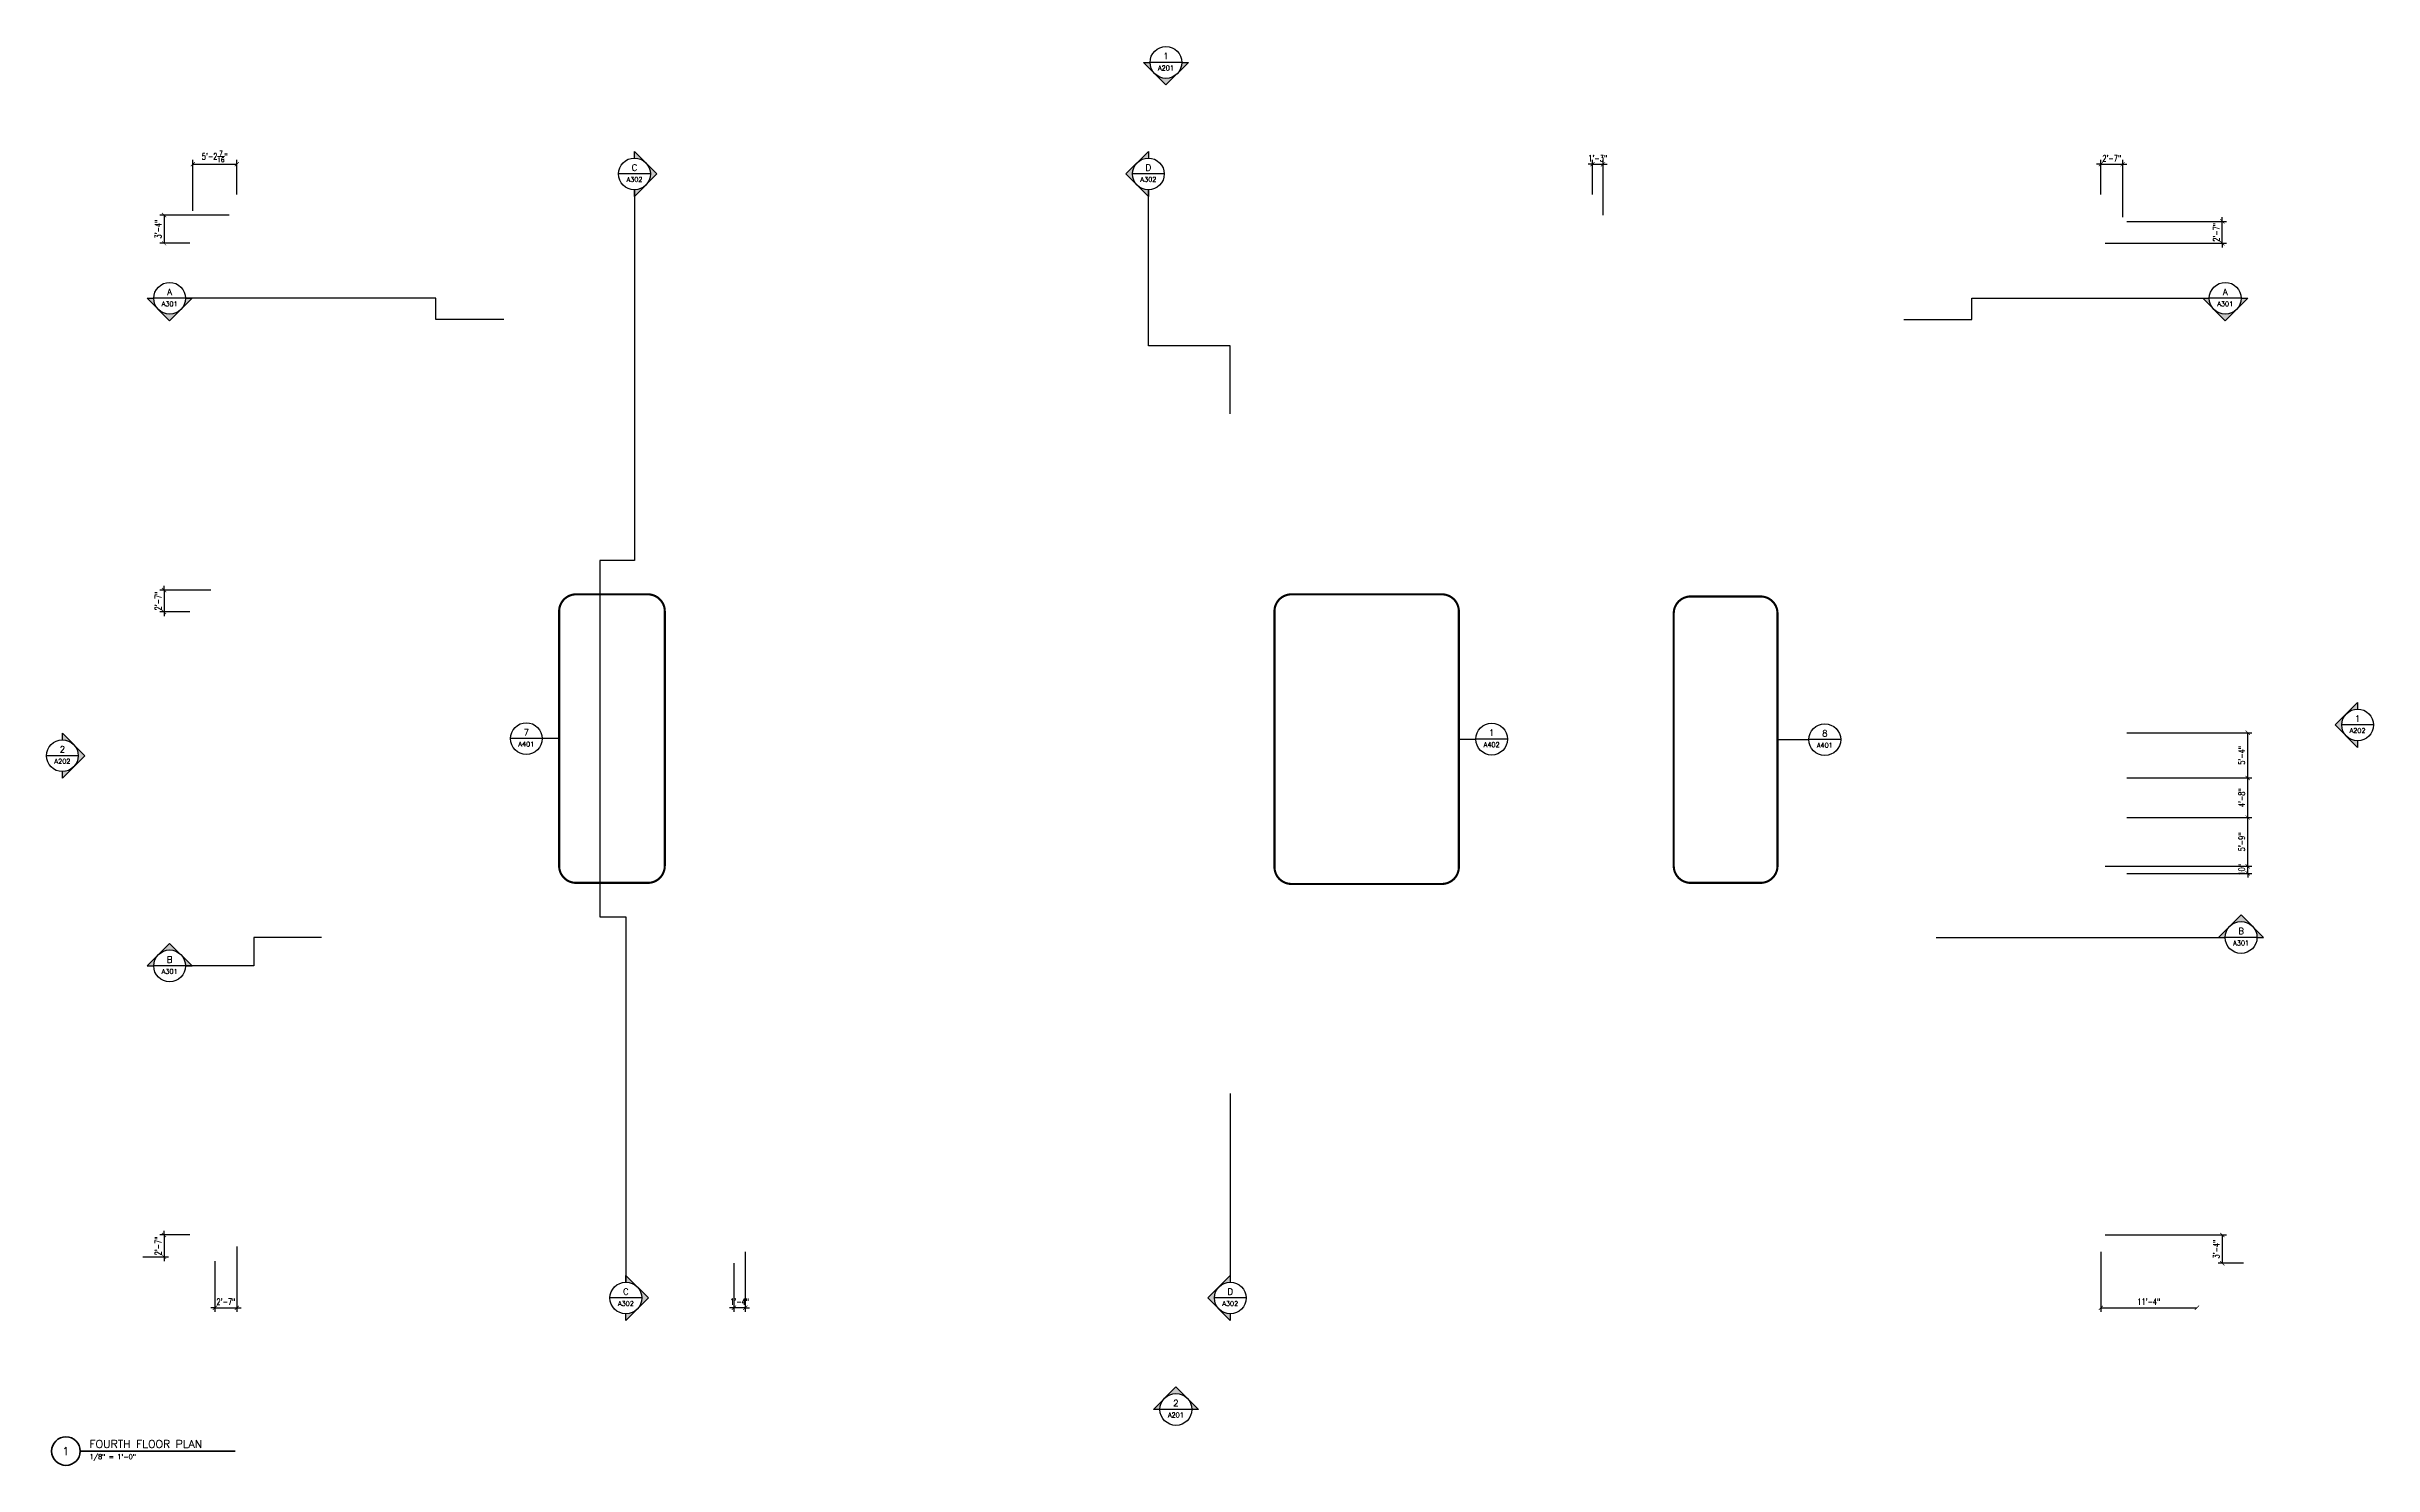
# Model space of a CAD drawing. Header units: inches. Extents: x -390 to 2906, y -206 to 1802.
import ezdxf
from ezdxf.enums import TextEntityAlignment as Align

# ---------------------------------------------------------------- set-up
doc = ezdxf.new("R2010")
doc.units = ezdxf.units.IN
doc.header["$LTSCALE"] = 0.5
doc.header["$MEASUREMENT"] = 0
doc.linetypes.add('DASHED2', pattern=[0.375, 0.25, -0.125])
doc.layers.get('0').update_dxf_attribs({"lineweight": 18})
doc.layers.get('Defpoints').update_dxf_attribs({"color": 140, "lineweight": 18})
for name, color, linetype, lineweight in [('A-Anno-Dims', 211, 'Continuous', 18), ('A-Detl-Iden', 151, 'Continuous', 25), ('A-Elev-Iden', 151, 'Continuous', 25), ('A-Sect-Iden', 191, 'Continuous', 25), ('G-Anno-Ttlb', 213, 'Continuous', 50)]:
    doc.layers.add(name, color=color, linetype=linetype, lineweight=lineweight)
doc.styles.add('Arch-Dim', font='romans.shx', dxfattribs={"width": 0.75})
doc.styles.add('RomanS', font='romans.shx')
doc.dimstyles.new('Aec-Arch-I-96', dxfattribs={"dimscale": 96, "dimtxt": 0.09375, "dimasz": 0.0625, "dimexe": 0.0625, "dimexo": 0.0625, "dimgap": 0.03125, "dimtad": 1, "dimdec": 4, "dimzin": 3, "dimdsep": 46, "dimlunit": 4, "dimtxsty": 'Arch-Dim', "dimblk": 'ARCHTICK', "dimcen": 0.09375, "dimazin": 2, "dimtfac": 0.75, "dimtdec": 4, "dimtix": 1, "dimtmove": 2, "dimatfit": 2, "dimfxl": 1, "dimtolj": 1, "dimtzin": 0, "dimarcsym": 0})

# ---------------------------------------------------------------- blocks, each defined once
blk = doc.blocks.new('_ArchTick')
at = {"color": 0, "linetype": 'ByBlock', "const_width": 0.15}
blk.add_lwpolyline([(-0.5, -0.5), (0.5, 0.5)], dxfattribs=at)
blk = doc.blocks.new('Anno_Detail_A2')
at = {"color": 0, "linetype": 'ByBlock', "lineweight": -2}
blk.add_line((2.5, 0), (-2.5, 0), dxfattribs=at)
blk.add_circle((0, 0), 2.5, dxfattribs=at)
at = {"color": 0, "linetype": 'ByBlock', "lineweight": -2, "style": 'RomanS'}
blk.add_attdef('NUMBER', text='', height=1, dxfattribs=at).set_placement((0, 0.5), align=Align.CENTER)
blk.add_attdef('SHEET', text='', height=0.75, dxfattribs=at).set_placement((0, -0.5), align=Align.TOP_CENTER)
blk = doc.blocks.new('*D21')
at = {"layer": 'A-Anno-Dims', "color": 0, "lineweight": -2, "transparency": 16777216}
for p, q in [((-186.5, 120), (-229, 120)), ((-223, 120), (-223, 126)), ((-223, 120), (-223, 89)), ((-253, 89), (-217, 89)), ((-223, 89), (-223, 83))]:
    blk.add_line(p, q, dxfattribs=at)
at = {"layer": 'Defpoints', "color": 0, "transparency": 16777216}
for p in [(-180.5, 120, -512), (-259, 89), (-223, 89)]:
    blk.add_point(p, dxfattribs=at)
at = {"layer": 'A-Anno-Dims', "color": 0, "lineweight": -2, "transparency": 16777216, "xscale": 6, "yscale": 6, "zscale": 6}
for p, rotation in [((-223, 120), 270), ((-223, 89), 90)]:
    blk.add_blockref('_ArchTick', p, dxfattribs=dict(at, rotation=rotation))
at = {"layer": 'A-Anno-Dims', "color": 0, "transparency": 16777216, "insert": (-231.4, 104.5), "char_height": 9, "attachment_point": 5, "rotation": 90, "style": 'Arch-Dim'}
blk.add_mtext('\\A1;2\'-7"', dxfattribs=at)
blk = doc.blocks.new('*D22')
at = {"layer": 'A-Anno-Dims', "color": 0, "lineweight": -2, "transparency": 16777216}
for p, q in [((-157, 1033), (-229, 1033)), ((-223, 1033), (-223, 1039)), ((-223, 1033), (-223, 1002)), ((-186.5, 1002), (-229, 1002)), ((-223, 1002), (-223, 996))]:
    blk.add_line(p, q, dxfattribs=at)
at = {"layer": 'Defpoints', "color": 0, "transparency": 16777216}
for p in [(-151, 1033), (-223, 1002), (-180.5, 1002, -512)]:
    blk.add_point(p, dxfattribs=at)
at = {"layer": 'A-Anno-Dims', "color": 0, "lineweight": -2, "transparency": 16777216, "xscale": 6, "yscale": 6, "zscale": 6}
for p, rotation in [((-223, 1033), 270), ((-223, 1002), 90)]:
    blk.add_blockref('_ArchTick', p, dxfattribs=dict(at, rotation=rotation))
at = {"layer": 'A-Anno-Dims', "color": 0, "transparency": 16777216, "insert": (-231.4, 1017.5), "char_height": 9, "attachment_point": 5, "rotation": 90, "style": 'Arch-Dim'}
blk.add_mtext('\\A1;2\'-7"', dxfattribs=at)
blk = doc.blocks.new('*D23')
at = {"layer": 'A-Anno-Dims', "color": 0, "lineweight": -2, "transparency": 16777216}
for p, q in [((-131, 1564), (-229, 1564)), ((-223, 1564), (-223, 1524)), ((-186.5, 1524), (-229, 1524))]:
    blk.add_line(p, q, dxfattribs=at)
at = {"layer": 'Defpoints', "color": 0, "transparency": 16777216}
for p in [(-125, 1564, -512), (-223, 1524), (-180.5, 1524, -512)]:
    blk.add_point(p, dxfattribs=at)
at = {"layer": 'A-Anno-Dims', "color": 0, "lineweight": -2, "transparency": 16777216, "xscale": 6, "yscale": 6, "zscale": 6}
for p, rotation in [((-223, 1564), 90), ((-223, 1524), 270)]:
    blk.add_blockref('_ArchTick', p, dxfattribs=dict(at, rotation=rotation))
at = {"layer": 'A-Anno-Dims', "color": 0, "transparency": 16777216, "insert": (-231.4, 1544), "char_height": 9, "attachment_point": 5, "rotation": 90, "style": 'Arch-Dim'}
blk.add_mtext('\\A1;3\'-4"', dxfattribs=at)
blk = doc.blocks.new('*D24')
at = {"layer": 'A-Anno-Dims', "color": 0, "lineweight": -2, "transparency": 16777216}
for p, q in [((-182.4, 1570), (-182.4, 1642)), ((-182.4, 1636), (-120, 1636)), ((-120, 1593), (-120, 1642))]:
    blk.add_line(p, q, dxfattribs=at)
at = {"layer": 'Defpoints', "color": 0, "transparency": 16777216}
for p in [(-120, 1636), (-120, 1587, -512), (-182.4, 1564, -512)]:
    blk.add_point(p, dxfattribs=at)
at = {"layer": 'A-Anno-Dims', "color": 0, "lineweight": -2, "transparency": 16777216, "xscale": 6, "yscale": 6, "zscale": 6, "rotation": 180}
blk.add_blockref('_ArchTick', (-182.4, 1636), dxfattribs=at)
at = {"layer": 'A-Anno-Dims', "color": 0, "lineweight": -2, "transparency": 16777216, "xscale": 6, "yscale": 6, "zscale": 6}
blk.add_blockref('_ArchTick', (-120, 1636), dxfattribs=at)
at = {"layer": 'A-Anno-Dims', "color": 0, "transparency": 16777216, "insert": (-151.2, 1646.9), "char_height": 9, "attachment_point": 5, "style": 'Arch-Dim'}
blk.add_mtext('\\A1;5\'-2{\\H0.750000x;\\S7/16;}"', dxfattribs=at)
blk = doc.blocks.new('*D25')
at = {"layer": 'A-Anno-Dims', "color": 0, "lineweight": -2, "transparency": 16777216}
for p, q in [((1800, 1636), (1794, 1636)), ((1800, 1593), (1800, 1642)), ((1800, 1636), (1815, 1636)), ((1815, 1564), (1815, 1642)), ((1815, 1636), (1821, 1636))]:
    blk.add_line(p, q, dxfattribs=at)
at = {"layer": 'Defpoints', "color": 0, "transparency": 16777216}
for p in [(1815, 1636), (1800, 1587, -512), (1815, 1558)]:
    blk.add_point(p, dxfattribs=at)
at = {"layer": 'A-Anno-Dims', "color": 0, "lineweight": -2, "transparency": 16777216, "xscale": 6, "yscale": 6, "zscale": 6}
blk.add_blockref('_ArchTick', (1800, 1636), dxfattribs=at)
at = {"layer": 'A-Anno-Dims', "color": 0, "lineweight": -2, "transparency": 16777216, "xscale": 6, "yscale": 6, "zscale": 6, "rotation": 180}
blk.add_blockref('_ArchTick', (1815, 1636), dxfattribs=at)
at = {"layer": 'A-Anno-Dims', "color": 0, "transparency": 16777216, "insert": (1807.5, 1644.4), "char_height": 9, "attachment_point": 5, "style": 'Arch-Dim'}
blk.add_mtext('\\A1;1\'-3"', dxfattribs=at)
blk = doc.blocks.new('*D26')
at = {"layer": 'A-Anno-Dims', "color": 0, "lineweight": -2, "transparency": 16777216}
for p, q in [((2520, 1636), (2514, 1636)), ((2520, 1593), (2520, 1642)), ((2520, 1636), (2551, 1636)), ((2551, 1561), (2551, 1642)), ((2551, 1636), (2557, 1636))]:
    blk.add_line(p, q, dxfattribs=at)
at = {"layer": 'Defpoints', "color": 0, "transparency": 16777216}
for p in [(2551, 1636), (2520, 1587, -512), (2551, 1555)]:
    blk.add_point(p, dxfattribs=at)
at = {"layer": 'A-Anno-Dims', "color": 0, "lineweight": -2, "transparency": 16777216, "xscale": 6, "yscale": 6, "zscale": 6}
blk.add_blockref('_ArchTick', (2520, 1636), dxfattribs=at)
at = {"layer": 'A-Anno-Dims', "color": 0, "lineweight": -2, "transparency": 16777216, "xscale": 6, "yscale": 6, "zscale": 6, "rotation": 180}
blk.add_blockref('_ArchTick', (2551, 1636), dxfattribs=at)
at = {"layer": 'A-Anno-Dims', "color": 0, "transparency": 16777216, "insert": (2535.5, 1644.4), "char_height": 9, "attachment_point": 5, "style": 'Arch-Dim'}
blk.add_mtext('\\A1;2\'-7"', dxfattribs=at)
blk = doc.blocks.new('*D27')
at = {"layer": 'A-Anno-Dims', "color": 0, "lineweight": -2, "transparency": 16777216}
for p, q in [((2557, 1555), (2698, 1555)), ((2692, 1555), (2692, 1561)), ((2692, 1524), (2692, 1555)), ((2526, 1524), (2698, 1524)), ((2692, 1524), (2692, 1518))]:
    blk.add_line(p, q, dxfattribs=at)
at = {"layer": 'Defpoints', "color": 0, "transparency": 16777216}
for p in [(2551, 1555), (2692, 1555), (2520, 1524, -512)]:
    blk.add_point(p, dxfattribs=at)
at = {"layer": 'A-Anno-Dims', "color": 0, "lineweight": -2, "transparency": 16777216, "xscale": 6, "yscale": 6, "zscale": 6}
for p, rotation in [((2692, 1555), 270), ((2692, 1524), 90)]:
    blk.add_blockref('_ArchTick', p, dxfattribs=dict(at, rotation=rotation))
at = {"layer": 'A-Anno-Dims', "color": 0, "transparency": 16777216, "insert": (2683.6, 1539.5), "char_height": 9, "attachment_point": 5, "rotation": 90, "style": 'Arch-Dim'}
blk.add_mtext('\\A1;2\'-7"', dxfattribs=at)
blk = doc.blocks.new('*D28')
at = {"layer": 'A-Anno-Dims', "color": 0, "lineweight": -2, "transparency": 16777216}
for p, q in [((2526, 642), (2734, 642)), ((2557, 632), (2734, 632)), ((2728, 642), (2728, 648)), ((2728, 632), (2728, 642)), ((2728, 632), (2728, 626))]:
    blk.add_line(p, q, dxfattribs=at)
at = {"layer": 'Defpoints', "color": 0, "transparency": 16777216}
for p in [(2520, 642, -512), (2551, 632), (2728, 642)]:
    blk.add_point(p, dxfattribs=at)
at = {"layer": 'A-Anno-Dims', "color": 0, "lineweight": -2, "transparency": 16777216, "xscale": 6, "yscale": 6, "zscale": 6}
for p, rotation in [((2728, 642), 270), ((2728, 632), 90)]:
    blk.add_blockref('_ArchTick', p, dxfattribs=dict(at, rotation=rotation))
at = {"layer": 'A-Anno-Dims', "color": 0, "transparency": 16777216, "insert": (2719.6, 637), "char_height": 9, "attachment_point": 5, "rotation": 90, "style": 'Arch-Dim'}
blk.add_mtext('\\A1;10"', dxfattribs=at)
blk = doc.blocks.new('*D29')
at = {"layer": 'A-Anno-Dims', "color": 0, "lineweight": -2, "transparency": 16777216}
for p, q in [((2557, 711), (2734, 711)), ((2728, 642), (2728, 711)), ((2526, 642), (2734, 642))]:
    blk.add_line(p, q, dxfattribs=at)
at = {"layer": 'Defpoints', "color": 0, "transparency": 16777216}
for p in [(2551, 711), (2728, 711), (2520, 642, -512)]:
    blk.add_point(p, dxfattribs=at)
at = {"layer": 'A-Anno-Dims', "color": 0, "lineweight": -2, "transparency": 16777216, "xscale": 6, "yscale": 6, "zscale": 6}
for p, rotation in [((2728, 711), 90), ((2728, 642), 270)]:
    blk.add_blockref('_ArchTick', p, dxfattribs=dict(at, rotation=rotation))
at = {"layer": 'A-Anno-Dims', "color": 0, "transparency": 16777216, "insert": (2719.6, 676.5), "char_height": 9, "attachment_point": 5, "rotation": 90, "style": 'Arch-Dim'}
blk.add_mtext('\\A1;5\'-9"', dxfattribs=at)
blk = doc.blocks.new('*D30')
at = {"layer": 'A-Anno-Dims', "color": 0, "lineweight": -2, "transparency": 16777216}
for p, q in [((2557, 767), (2734, 767)), ((2728, 711), (2728, 767)), ((2557, 711), (2734, 711))]:
    blk.add_line(p, q, dxfattribs=at)
at = {"layer": 'Defpoints', "color": 0, "transparency": 16777216}
for p in [(2551, 767), (2728, 767), (2551, 711)]:
    blk.add_point(p, dxfattribs=at)
at = {"layer": 'A-Anno-Dims', "color": 0, "lineweight": -2, "transparency": 16777216, "xscale": 6, "yscale": 6, "zscale": 6}
for p, rotation in [((2728, 767), 90), ((2728, 711), 270)]:
    blk.add_blockref('_ArchTick', p, dxfattribs=dict(at, rotation=rotation))
at = {"layer": 'A-Anno-Dims', "color": 0, "transparency": 16777216, "insert": (2719.6, 739), "char_height": 9, "attachment_point": 5, "rotation": 90, "style": 'Arch-Dim'}
blk.add_mtext('\\A1;4\'-8"', dxfattribs=at)
blk = doc.blocks.new('*D31')
at = {"layer": 'A-Anno-Dims', "color": 0, "lineweight": -2, "transparency": 16777216}
for p, q in [((2557, 831), (2734, 831)), ((2728, 767), (2728, 831)), ((2557, 767), (2734, 767))]:
    blk.add_line(p, q, dxfattribs=at)
at = {"layer": 'Defpoints', "color": 0, "transparency": 16777216}
for p in [(2551, 831), (2728, 831), (2551, 767)]:
    blk.add_point(p, dxfattribs=at)
at = {"layer": 'A-Anno-Dims', "color": 0, "lineweight": -2, "transparency": 16777216, "xscale": 6, "yscale": 6, "zscale": 6}
for p, rotation in [((2728, 831), 90), ((2728, 767), 270)]:
    blk.add_blockref('_ArchTick', p, dxfattribs=dict(at, rotation=rotation))
at = {"layer": 'A-Anno-Dims', "color": 0, "transparency": 16777216, "insert": (2719.6, 799), "char_height": 9, "attachment_point": 5, "rotation": 90, "style": 'Arch-Dim'}
blk.add_mtext('\\A1;5\'-4"', dxfattribs=at)
blk = doc.blocks.new('*D32')
at = {"layer": 'A-Anno-Dims', "color": 0, "lineweight": -2, "transparency": 16777216}
for p, q in [((2526, 120), (2698, 120)), ((2692, 120), (2692, 80)), ((2722, 80), (2686, 80))]:
    blk.add_line(p, q, dxfattribs=at)
at = {"layer": 'Defpoints', "color": 0, "transparency": 16777216}
for p in [(2520, 120, -512), (2692, 80), (2728, 80)]:
    blk.add_point(p, dxfattribs=at)
at = {"layer": 'A-Anno-Dims', "color": 0, "lineweight": -2, "transparency": 16777216, "xscale": 6, "yscale": 6, "zscale": 6}
for p, rotation in [((2692, 120), 90), ((2692, 80), 270)]:
    blk.add_blockref('_ArchTick', p, dxfattribs=dict(at, rotation=rotation))
at = {"layer": 'A-Anno-Dims', "color": 0, "transparency": 16777216, "insert": (2683.6, 100), "char_height": 9, "attachment_point": 5, "rotation": 90, "style": 'Arch-Dim'}
blk.add_mtext('\\A1;3\'-4"', dxfattribs=at)
blk = doc.blocks.new('*D33')
at = {"layer": 'A-Anno-Dims', "color": 0, "lineweight": -2, "transparency": 16777216}
for p, q in [((2520, 96), (2520, 11)), ((2520, 17), (2656, 17))]:
    blk.add_line(p, q, dxfattribs=at)
at = {"layer": 'Defpoints', "color": 0, "transparency": 16777216}
for p in [(2520, 102, -512), (2656, 17), (2656, 17)]:
    blk.add_point(p, dxfattribs=at)
at = {"layer": 'A-Anno-Dims', "color": 0, "lineweight": -2, "transparency": 16777216, "xscale": 6, "yscale": 6, "zscale": 6, "rotation": 180}
blk.add_blockref('_ArchTick', (2520, 17), dxfattribs=at)
at = {"layer": 'A-Anno-Dims', "color": 0, "lineweight": -2, "transparency": 16777216, "xscale": 6, "yscale": 6, "zscale": 6}
blk.add_blockref('_ArchTick', (2656, 17), dxfattribs=at)
at = {"layer": 'A-Anno-Dims', "color": 0, "transparency": 16777216, "insert": (2588, 25.4), "char_height": 9, "attachment_point": 5, "style": 'Arch-Dim'}
blk.add_mtext('\\A1;11\'-4"', dxfattribs=at)
blk = doc.blocks.new('*D34')
at = {"layer": 'A-Anno-Dims', "color": 0, "lineweight": -2, "transparency": 16777216}
for p, q in [((584, 80), (584, 11)), ((600, 96), (600, 11)), ((584, 17), (578, 17)), ((600, 17), (584, 17)), ((600, 17), (606, 17))]:
    blk.add_line(p, q, dxfattribs=at)
at = {"layer": 'Defpoints', "color": 0, "transparency": 16777216}
for p in [(600, 102, -512), (584, 86), (584, 17)]:
    blk.add_point(p, dxfattribs=at)
at = {"layer": 'A-Anno-Dims', "color": 0, "lineweight": -2, "transparency": 16777216, "xscale": 6, "yscale": 6, "zscale": 6}
blk.add_blockref('_ArchTick', (584, 17), dxfattribs=at)
at = {"layer": 'A-Anno-Dims', "color": 0, "lineweight": -2, "transparency": 16777216, "xscale": 6, "yscale": 6, "zscale": 6, "rotation": 180}
blk.add_blockref('_ArchTick', (600, 17), dxfattribs=at)
at = {"layer": 'A-Anno-Dims', "color": 0, "transparency": 16777216, "insert": (592, 25.4), "char_height": 9, "attachment_point": 5, "style": 'Arch-Dim'}
blk.add_mtext('\\A1;1\'-4"', dxfattribs=at)
blk = doc.blocks.new('*D35')
at = {"layer": 'A-Anno-Dims', "color": 0, "lineweight": -2, "transparency": 16777216}
for p, q in [((-120, 103.8), (-120, 11)), ((-151, 83), (-151, 11)), ((-151, 17), (-157, 17)), ((-151, 17), (-120, 17)), ((-120, 17), (-114, 17))]:
    blk.add_line(p, q, dxfattribs=at)
at = {"layer": 'Defpoints', "color": 0, "transparency": 16777216}
for p in [(-120, 109.8), (-151, 89), (-120, 17)]:
    blk.add_point(p, dxfattribs=at)
at = {"layer": 'A-Anno-Dims', "color": 0, "lineweight": -2, "transparency": 16777216, "xscale": 6, "yscale": 6, "zscale": 6}
blk.add_blockref('_ArchTick', (-151, 17), dxfattribs=at)
at = {"layer": 'A-Anno-Dims', "color": 0, "lineweight": -2, "transparency": 16777216, "xscale": 6, "yscale": 6, "zscale": 6, "rotation": 180}
blk.add_blockref('_ArchTick', (-120, 17), dxfattribs=at)
at = {"layer": 'A-Anno-Dims', "color": 0, "transparency": 16777216, "insert": (-135.5, 25.4), "char_height": 9, "attachment_point": 5, "style": 'Arch-Dim'}
blk.add_mtext('\\A1;2\'-7"', dxfattribs=at)
blk = doc.blocks.new('Anno_Section_A2')
at = {"color": 0, "linetype": 'ByBlock', "lineweight": -2}
blk.add_line((2.5, 0), (-2.5, 0), dxfattribs=at)
blk.add_circle((0, 0), 2.5, dxfattribs=at)
at = {"color": 0, "linetype": 'ByBlock', "lineweight": -2, "style": 'RomanS'}
blk.add_attdef('NUMBER', text='', height=1, dxfattribs=at).set_placement((0, 0.5), align=Align.CENTER)
blk.add_attdef('SHEET', text='', height=0.75, dxfattribs=at).set_placement((0, -0.5), align=Align.TOP_CENTER)
blk = doc.blocks.new('Anno_Arrow_A2')
at = {"linetype": 'ByBlock', "lineweight": -2}
h = blk.add_hatch(color=0, dxfattribs=at)
h.paths.add_polyline_path([(-1.77, 1.77), (-3.54, 0), (-2.5, 0, -0.198912)])
h.paths.add_polyline_path([(0, 3.54), (-1.77, 1.77, -0.414214), (1.77, 1.77)])
h.paths.add_polyline_path([(2.37, 1.16), (2.25, 1.1, -0.114349), (2.5, 0), (3.54, 0)])
h.paths.add_polyline_path([(1.77, 1.77, -0.082683), (2.25, 1.1), (2.37, 1.16)])
at = {"color": 0, "linetype": 'ByBlock', "lineweight": -2}
blk.add_lwpolyline([(-2.5, 0), (-3.54, 0), (0, 3.54), (3.54, 0), (2.5, 0)], dxfattribs=at)
blk = doc.blocks.new('Anno_Elevation_A2')
at = {"color": 0, "linetype": 'ByBlock', "lineweight": -2}
blk.add_line((2.5, 0), (-2.5, 0), dxfattribs=at)
blk.add_circle((0, 0), 2.5, dxfattribs=at)
at = {"color": 0, "linetype": 'ByBlock', "lineweight": -2, "style": 'RomanS'}
blk.add_attdef('NUMBER', text='', height=1, dxfattribs=at).set_placement((0, 0.5), align=Align.CENTER)
blk.add_attdef('SHEET', text='', height=0.75, dxfattribs=at).set_placement((0, -0.5), align=Align.TOP_CENTER)
blk = doc.blocks.new('Anno_Title_A1')
at = {"color": 0, "linetype": 'ByBlock', "lineweight": -2}
blk.add_circle((0, 0), 2.25, dxfattribs=at)
blk.add_circle((0, 0), 2.25, dxfattribs=at)
at = {"color": 0, "linetype": 'ByBlock', "lineweight": -2, "style": 'RomanS'}
blk.add_attdef('NUMBER', text='', height=1.25, dxfattribs=at).set_placement((0, 0), align=Align.MIDDLE)
blk = doc.blocks.new('Anno_Title_T1')
at = {"color": 0, "linetype": 'ByBlock', "lineweight": -2, "style": 'RomanS'}
blk.add_attdef('TITLE', (2.75, 0.5), '', height=1.25, dxfattribs=at)
blk.add_attdef('SCALE', text='', height=0.75, dxfattribs=at).set_placement((2.75, -0.5), align=Align.TOP_LEFT)

msp = doc.modelspace()

# ---------------------------------------------------------------- linework, layer by layer
at = {"layer": 'A-Detl-Iden', "linetype": 'DASHED2', "const_width": 3, "flags": 128}
for points in [[(336.5, 642.5, 0.4142135624), (360.5, 618.5), (462.125, 618.5, 0.4142135624), (486.125, 642.5), (486.125, 1003, 0.4142135624), (462.125, 1027), (360.5, 1027, 0.4142135624), (336.5, 1003)], [(1349.625, 641, 0.4142135624), (1373.625, 617), (1586.776, 617, 0.4142135624), (1610.776, 641), (1610.776, 1003, 0.4142135624), (1586.776, 1027), (1373.625, 1027, 0.4142135624), (1349.625, 1003)], [(1915.125, 642.5, 0.4142135624), (1939.125, 618.5), (2038.0625, 618.5, 0.4142135624), (2062.0625, 642.5), (2062.0625, 1000, 0.4142135624), (2038.0625, 1024), (1939.125, 1024, 0.4142135624), (1915.125, 1000)]]:
    msp.add_lwpolyline(points, format="xyb", close=True, dxfattribs=at)
at = {"layer": 'A-Sect-Iden'}
for points in [[(443.1875, 1599.68019), (443.1875, 1074.66775), (394, 1074.66775), (394, 570.5), (431, 570.5), (431, 53.31981)], [(1287, 1282.72718), (1287, 1378.72718), (1171.05802, 1378.72718), (1171.05802, 1599.68019)], [(258.01936, 1416), (162.01936, 1416), (162.01936, 1446.125), (-192.68019, 1446.125)], [(2241.125, 1416), (2337.125, 1416), (2337.125, 1446.125), (2673.68019, 1446.125)], [(0.03651, 541.2099), (-95.96349, 541.2099), (-95.96349, 501), (-192.68019, 501)], [(2286.75, 541.2099), (2696.18019, 541.2099)], [(1287, 320.46582), (1287, 53.31981)]]:
    msp.add_lwpolyline(points, dxfattribs=at)
at = {"layer": 'G-Anno-Ttlb'}
msp.add_lwpolyline([(-341.75, -186, 2.4, 2.4, 0), (-122, -186, 2.4, 2.4, 0)], format="xyseb", dxfattribs=at)

# ---------------------------------------------------------------- block references
at = {"layer": 'A-Detl-Iden', "xscale": 9, "yscale": 9, "zscale": 9}
for p, values in [((290, 822.75), {'SHEET': 'A401', 'NUMBER': '7'}), ((1657.276, 822), {'SHEET': 'A402', 'NUMBER': '1'}), ((2129.0625, 821.25), {'SHEET': 'A401', 'NUMBER': '8'})]:
    msp.add_blockref('Anno_Detail_A2', p, dxfattribs=at).add_auto_attribs(values)
at = {"layer": 'A-Elev-Iden', "xscale": 9, "yscale": 9, "zscale": 9}
for p, rotation in [((1195.9375, 1780), 180), ((2883.63652, 842.0625), 90), ((-367, 798.5625), 270)]:
    msp.add_blockref('Anno_Arrow_A2', p, dxfattribs=dict(at, rotation=rotation))
for p, values in [((1195.9375, 1780), {'SHEET': 'A201', 'NUMBER': '1'}), ((2883.63652, 842.0625), {'SHEET': 'A202', 'NUMBER': '1'}), ((-367, 798.5625), {'SHEET': 'A202', 'NUMBER': '2'}), ((1210, -127), {'SHEET': 'A201', 'NUMBER': '2'})]:
    msp.add_blockref('Anno_Elevation_A2', p, dxfattribs=at).add_auto_attribs(values)
msp.add_blockref('Anno_Arrow_A2', (1210, -127), dxfattribs=at)
at = {"layer": 'A-Sect-Iden', "yscale": 9, "zscale": 9}
for p, xscale, rotation in [((443.1875, 1622.18019), 9, 270), ((1171.05802, 1622.18019), 9, 90), ((-215.18019, 1446.125), 9, 180), ((2696.18019, 1446.125), 9, 180), ((-215.18019, 501), -9, 359.9999999999999), ((431, 30.81981), 9, 270), ((1287, 30.81981), 9, 90)]:
    msp.add_blockref('Anno_Arrow_A2', p, dxfattribs=dict(at, xscale=xscale, rotation=rotation))
at = {"layer": 'A-Sect-Iden', "xscale": 9, "yscale": 9, "zscale": 9}
for p, values in [((443.1875, 1622.18019), {'SHEET': 'A302', 'NUMBER': 'C'}), ((1171.05802, 1622.18019), {'SHEET': 'A302', 'NUMBER': 'D'}), ((-215.18019, 1446.125), {'SHEET': 'A301', 'NUMBER': 'A'}), ((2696.18019, 1446.125), {'SHEET': 'A301', 'NUMBER': 'A'}), ((2718.68019, 541.2099), {'SHEET': 'A301', 'NUMBER': 'B'}), ((-215.18019, 501), {'SHEET': 'A301', 'NUMBER': 'B'}), ((431, 30.81981), {'SHEET': 'A302', 'NUMBER': 'C'}), ((1287, 30.81981), {'SHEET': 'A302', 'NUMBER': 'D'})]:
    msp.add_blockref('Anno_Section_A2', p, dxfattribs=at).add_auto_attribs(values)
at = {"layer": 'A-Sect-Iden', "xscale": -9, "yscale": 9, "zscale": 9}
msp.add_blockref('Anno_Arrow_A2', (2718.68019, 541.2099), dxfattribs=at)
at = {"layer": 'G-Anno-Ttlb'}
ref = msp.add_blockref('Anno_Title_A1', (-362, -186, -512), dxfattribs=dict(at, xscale=9, yscale=9, zscale=9))
ref.add_attrib('NUMBER', '1', dxfattribs={"layer": '0', "color": 0, "linetype": 'ByBlock', "lineweight": -2, "height": 11.25, "style": 'Arch-Dim'}).set_placement((-362, -186, -512), align=Align.MIDDLE)
ref = msp.add_blockref('Anno_Title_T1', (-353.40521, -186, -493.66446), dxfattribs=dict(at, xscale=9, yscale=9, zscale=9))
ref.add_attrib('SCALE', '1/8" = 1\'-0"', dxfattribs={"layer": '0', "color": 0, "linetype": 'ByBlock', "lineweight": -2, "height": 6.75, "style": 'Arch-Dim'}).set_placement((-328.65521, -190.5, -493.66446), align=Align.TOP_LEFT)
ref.add_attrib('TITLE', 'FOURTH FLOOR PLAN', (-328.65521, -181.5, -493.66446), dxfattribs={"layer": '0', "color": 0, "linetype": 'ByBlock', "lineweight": -2, "height": 11.25, "style": 'Arch-Dim'})

# ---------------------------------------------------------------- texts
at = {"char_height": 9, "style": 'Arch-Dim'}
for insert, attachment_point in [((2062.5, 1051.375), 7), ((316.875, 721.9375), 9)]:
    msp.add_mtext('\\A1;', dxfattribs=dict(at, insert=insert, attachment_point=attachment_point))

# ---------------------------------------------------------------- dimensions: what is measured, and where the dimension line sits
at = {"layer": 'A-Anno-Dims'}
for base, p1, p2, picture, middle in [((-120, 1636), (-182.41604, 1564, -512), (-120, 1587, -512), '*D24', (-151.20802, 1646.875)), ((1815, 1636), (1800, 1587, -512), (1815, 1558), '*D25', (1807.5, 1644.35714)), ((2551, 1636), (2520, 1587, -512), (2551, 1555), '*D26', (2535.5, 1644.35714)), ((-120, 17), (-151, 89), (-120, 109.825), '*D35', (-135.5, 25.35714)), ((583.99841, 17), (600, 102, -512), (583.99841, 86), '*D34', (591.9992, 25.35714)), ((2656, 17), (2520, 102, -512), (2656, 17), '*D33', (2588, 25.35714))]:
    dim = msp.add_linear_dim(base=base, p1=p1, p2=p2, dimstyle='Aec-Arch-I-96', dxfattribs=at)
    dim.commit()
    dim.dimension.update_dxf_attribs({"geometry": picture, "text_midpoint": middle})
for base, p1, p2, picture, middle in [((-223, 1524), (-125, 1564, -512), (-180.5, 1524, -512), '*D23', (-231.35714, 1544)), ((2692, 1555), (2520, 1524, -512), (2551, 1555), '*D27', (2683.64286, 1539.5)), ((-223, 1002), (-151, 1033), (-180.5, 1002, -512), '*D22', (-231.35714, 1017.5)), ((2728, 831), (2551, 767), (2551, 831), '*D31', (2719.64286, 799)), ((2728, 767), (2551, 711), (2551, 767), '*D30', (2719.64286, 739)), ((2728, 711), (2520, 642, -512), (2551, 711), '*D29', (2719.64286, 676.5)), ((2728, 642), (2551, 632), (2520, 642, -512), '*D28', (2719.64286, 637)), ((-223, 89), (-180.5, 120, -512), (-259, 89), '*D21', (-231.35714, 104.5)), ((2692, 79.98364), (2520, 120, -512), (2728, 79.98364), '*D32', (2683.64286, 99.99182))]:
    dim = msp.add_linear_dim(base=base, p1=p1, p2=p2, angle=90, dimstyle='Aec-Arch-I-96', dxfattribs=at)
    dim.commit()
    dim.dimension.update_dxf_attribs({"geometry": picture, "text_midpoint": middle})

# ---------------------------------------------------------------- leaders
at = {"layer": 'A-Detl-Iden', "has_arrowhead": 0}
for points in [[(336.5, 822.75), (312.5, 822.75)], [(1610.776, 822), (1634.776, 822)], [(2062.0625, 821.25), (2086.0625, 821.25), (2106.5625, 821.25)]]:
    msp.add_leader(points, dimstyle='Aec-Arch-I-96', dxfattribs=at)

doc.saveas('drawing.dxf')
